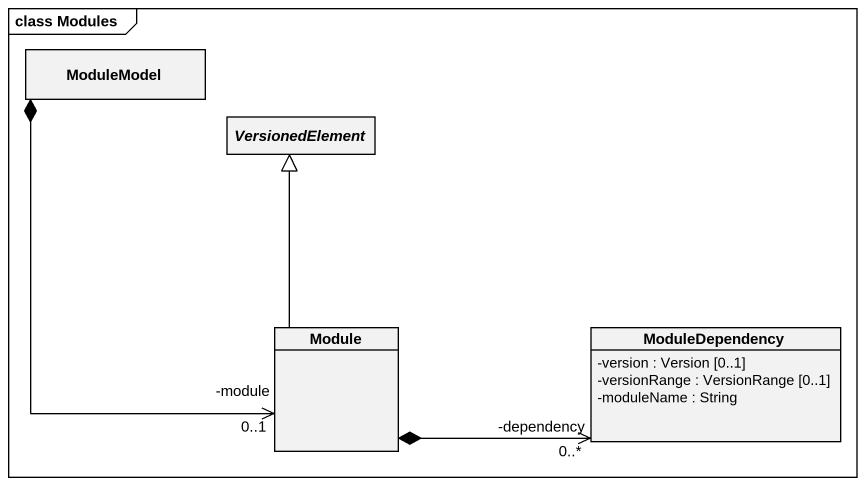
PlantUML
@startuml
mainframe class Modules
hide circle
hide empty members
skinparam classAttributeIconSize 0
class ModuleModel
abstract class VersionedElement
class Module
class ModuleDependency {
  -version : Version [0..1]
  -versionRange : VersionRange [0..1]
  -moduleName : String
}
ModuleModel *--> "0..1\n-module" Module
Module -up-|> VersionedElement
Module *-right-> "0..*\n-dependency" ModuleDependency
@enduml
